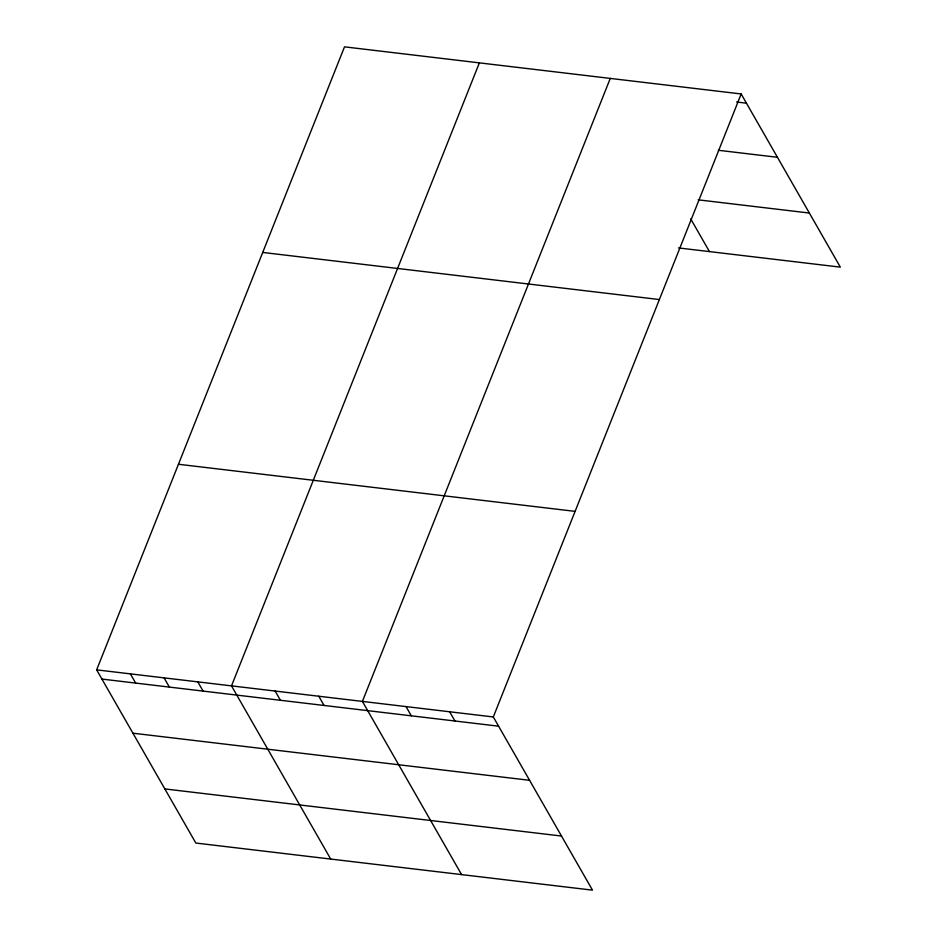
<?xml version="1.0" encoding="UTF-8"?>
<svg xmlns="http://www.w3.org/2000/svg" width="937" height="937" viewBox="0 0 937 937"><rect width="100%" height="100%" fill="white"/><g stroke="black" fill="none" stroke-linecap="round" stroke-linejoin="round"><path stroke-width="1.41" d="M741.167 93.958L493.307 716.957L592.489 890.15L195.833 843.042L96.652 669.861L344.511 46.85L741.167 93.958L840.348 267.139L678.493 247.918M479.369 62.861L231.509 685.872L330.702 859.065M610.268 78.415L362.408 701.415L461.59 874.608M736.587 102.004L746.449 103.175M718.316 150.271L777.429 157.287M698.17 199.827L809.357 213.039M262.723 252.44L659.367 299.547M178.44 464.26L575.095 511.368M96.652 669.861L493.307 716.957M101.934 679.079L498.589 726.187M132.925 733.191L529.569 780.298M164.853 788.931L561.497 836.038M690.721 218.883L709.45 251.596M449.666 711.78L454.949 720.998M406.037 706.603L411.32 715.821M318.779 696.238L324.061 705.456M275.15 691.049L280.421 700.279M197.801 681.867L203.083 691.096M164.08 677.861L169.363 687.09M130.372 673.855L135.654 683.085"/></g></svg>
